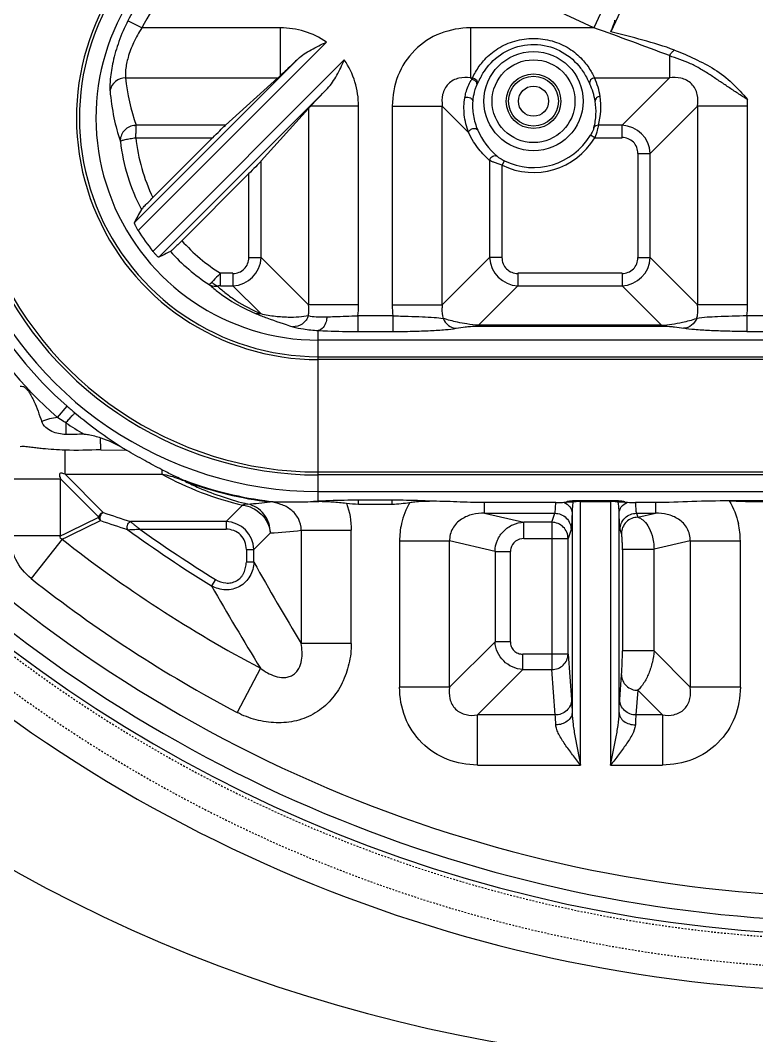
# Model space of a CAD drawing. Header units: millimetres. Extents: x 2432 to 4206, y 1282 to 1824.
# Drawn here: x 3790 to 3834.7, y 1458 to 1519.6 of the extents above; entities that cross this region are included whole.
import ezdxf

# ---------------------------------------------------------------- set-up
doc = ezdxf.new("R2010")
doc.units = ezdxf.units.MM
doc.linetypes.add('HIDDEN', pattern=[0.2, 0.1, -0.1])
doc.layers.add('21', color=7, linetype='Continuous')

msp = doc.modelspace()

# ---------------------------------------------------------------- linework, layer by layer
at = {"layer": '21', "color": 7, "linetype": 'Continuous'}
for p, q in [((3824.781, 1519.167), (3820.4, 1521.21)), ((3826.877, 1521.21), (3825.81, 1518.921)), ((3825.183, 1520.029), (3824.781, 1519.167)), ((3797.346, 1519.167), (3796.498, 1519.599)), ((3805.747, 1519.167), (3797.346, 1519.167)), ((3805.747, 1519.167), (3805.747, 1516.258)), ((3817.292, 1519.167), (3817.292, 1516.126)), ((3824.781, 1519.167), (3817.292, 1519.167)), ((3808.547, 1518.302), (3797.114, 1506.866)), ((3829.365, 1517.477), (3829.365, 1516.126)), ((3806.825, 1517.285), (3796.877, 1507.337)), ((3798.017, 1505.598), (3809.633, 1517.214)), ((3796.354, 1516.126), (3805.604, 1516.126)), ((3802.422, 1513.253), (3805.604, 1516.126)), ((3817.376, 1516.042), (3817.292, 1516.126)), ((3817.292, 1516.126), (3817.414, 1516.126)), ((3824.821, 1516.126), (3829.365, 1516.126)), ((3826.492, 1513.253), (3829.365, 1516.126)), ((3798.369, 1505.239), (3808.618, 1515.489)), ((3807.458, 1514.266), (3804.585, 1511.084)), ((3807.458, 1514.266), (3807.458, 1502.343)), ((3810.498, 1514.416), (3807.595, 1514.416)), ((3810.498, 1502.343), (3810.498, 1514.416)), ((3812.541, 1514.416), (3812.541, 1502.343)), ((3812.541, 1514.416), (3815.582, 1514.416)), ((3815.582, 1502.343), (3815.582, 1514.416)), ((3817.178, 1512.82), (3815.582, 1514.416)), ((3831.075, 1514.416), (3828.202, 1511.543)), ((3831.075, 1514.416), (3831.075, 1502.343)), ((3834.116, 1514.416), (3831.075, 1514.416)), ((3834.116, 1502.343), (3834.116, 1514.416)), ((3802.422, 1513.253), (3796.994, 1513.253)), ((3826.492, 1513.253), (3825.059, 1513.253)), ((3826.492, 1512.493), (3826.492, 1513.253)), ((3796.97, 1512.492), (3801.641, 1512.492)), ((3798.011, 1508.862), (3801.641, 1512.492)), ((3824.833, 1512.493), (3824.574, 1512.647)), ((3824.833, 1512.493), (3826.492, 1512.493)), ((3827.442, 1511.543), (3827.442, 1505.216)), ((3827.442, 1511.543), (3828.202, 1511.543)), ((3828.202, 1505.216), (3828.202, 1511.543)), ((3804.585, 1505.216), (3804.585, 1511.084)), ((3818.455, 1511.117), (3818.455, 1505.216)), ((3819.215, 1510.825), (3819.348, 1511.095)), ((3819.215, 1505.216), (3819.215, 1510.825)), ((3803.824, 1510.304), (3799.767, 1506.246)), ((3803.824, 1510.304), (3803.824, 1505.216)), ((3803.824, 1505.216), (3804.585, 1505.216)), ((3804.585, 1505.216), (3807.458, 1502.343)), ((3815.582, 1502.343), (3818.455, 1505.216)), ((3819.215, 1505.216), (3818.455, 1505.216)), ((3827.442, 1505.216), (3828.202, 1505.216)), ((3828.202, 1505.216), (3831.075, 1502.343)), ((3802.121, 1503.506), (3802.121, 1504.266)), ((3802.874, 1504.266), (3802.121, 1504.266)), ((3802.874, 1504.266), (3802.874, 1503.506)), ((3820.165, 1504.266), (3820.165, 1503.506)), ((3826.492, 1504.266), (3820.165, 1504.266)), ((3826.492, 1504.266), (3826.492, 1503.506)), ((3802.122, 1503.506), (3802.874, 1503.506)), ((3804.563, 1501.818), (3802.874, 1503.506)), ((3820.165, 1503.506), (3817.776, 1501.116)), ((3820.165, 1503.506), (3826.492, 1503.506)), ((3828.881, 1501.116), (3826.492, 1503.506)), ((3810.498, 1502.343), (3807.458, 1502.343)), ((3812.541, 1502.343), (3815.582, 1502.343)), ((3834.116, 1502.343), (3831.075, 1502.343)), ((3810.457, 1501.687), (3810.457, 1500.735)), ((3812.583, 1501.687), (3810.457, 1501.687)), ((3812.583, 1501.687), (3812.583, 1500.735)), ((3834.074, 1501.687), (3834.074, 1500.735)), ((3837.22, 1501.687), (3834.074, 1501.687)), ((3808.053, 1490.43), (3808.052, 1500.794)), ((3810.457, 1500.735), (3812.583, 1500.735)), ((3817.776, 1501.116), (3817.776, 1501.067)), ((3828.881, 1501.116), (3817.776, 1501.116)), ((3817.776, 1501.067), (3828.881, 1501.067)), ((3828.881, 1501.116), (3828.881, 1501.067)), ((3834.074, 1500.735), (3837.206, 1500.735)), ((3852.273, 1500.21), (3808.052, 1500.21)), ((3808.053, 1499.205), (3852.273, 1499.205)), ((3852.273, 1499.026), (3808.053, 1499.026)), ((3792.218, 1495.518), (3792.81, 1496.198)), ((3792.725, 1495.188), (3792.725, 1494.483)), ((3792.681, 1492.066), (3792.681, 1493.531)), ((3794.843, 1493.545), (3796.408, 1493.539)), ((3792.681, 1492.066), (3795.001, 1489.745)), ((3792.681, 1492.066), (3798.559, 1492.066)), ((3798.559, 1492.341), (3798.559, 1492.066)), ((3808.053, 1492.206), (3852.273, 1492.206)), ((3789.368, 1491.792), (3792.407, 1491.792)), ((3794.728, 1489.472), (3792.407, 1491.792)), ((3792.407, 1488.336), (3792.407, 1491.792)), ((3800.002, 1491.624), (3800.015, 1491.661)), ((3852.273, 1492.028), (3808.053, 1492.028)), ((3808.053, 1491.022), (3852.273, 1491.022)), ((3805.128, 1490.425), (3805.123, 1490.386)), ((3808.053, 1490.43), (3807.769, 1490.413)), ((3810.498, 1490.26), (3810.498, 1490.493)), ((3812.543, 1490.493), (3810.498, 1490.493)), ((3810.498, 1490.26), (3812.542, 1490.26)), ((3812.542, 1490.26), (3812.543, 1490.493)), ((3818.138, 1489.701), (3818.138, 1490.351)), ((3822.471, 1490.351), (3818.138, 1490.351)), ((3823.114, 1490.387), (3823.114, 1490.382)), ((3823.974, 1474.419), (3823.974, 1490.425)), ((3824.12, 1490.421), (3824.12, 1490.464)), ((3825.653, 1490.464), (3824.12, 1490.464)), ((3824.12, 1490.421), (3825.653, 1490.421)), ((3825.653, 1490.464), (3825.653, 1490.421)), ((3825.798, 1490.425), (3825.798, 1474.419)), ((3826.659, 1490.382), (3826.659, 1490.387)), ((3828.519, 1490.351), (3827.302, 1490.351)), ((3828.519, 1490.351), (3828.519, 1489.701)), ((3834.116, 1490.421), (3834.116, 1490.464)), ((3837.206, 1490.464), (3834.116, 1490.464)), ((3834.116, 1490.421), (3837.206, 1490.421)), ((3802.455, 1489.194), (3803.457, 1490.196)), ((3818.138, 1489.701), (3822.412, 1489.701)), ((3818.138, 1489.701), (3820.536, 1489.153)), ((3822.229, 1489.153), (3822.412, 1489.701)), ((3823.46, 1489.722), (3823.46, 1477.601)), ((3826.313, 1477.602), (3826.313, 1489.722)), ((3827.361, 1489.701), (3828.519, 1489.701)), ((3827.361, 1489.701), (3827.443, 1489.455)), ((3827.443, 1489.455), (3828.519, 1489.701)), ((3802.455, 1489.194), (3796.658, 1489.194)), ((3802.455, 1489.194), (3802.455, 1488.736)), ((3820.536, 1488.171), (3820.536, 1489.153)), ((3822.229, 1489.153), (3820.536, 1489.153)), ((3822.229, 1489.153), (3822.229, 1480.214)), ((3797.229, 1488.736), (3802.455, 1488.736)), ((3805.145, 1488.508), (3804.143, 1487.506)), ((3807.015, 1488.668), (3807.015, 1481.795)), ((3807.015, 1488.668), (3810.055, 1488.668)), ((3810.055, 1481.795), (3810.055, 1488.668)), ((3823.397, 1488.72), (3823.214, 1488.171)), ((3826.458, 1488.473), (3826.376, 1488.719)), ((3792.407, 1488.336), (3789.368, 1488.336)), ((3792.511, 1488.121), (3790.629, 1485.734)), ((3812.985, 1488.019), (3812.985, 1479.146)), ((3812.985, 1488.019), (3816.025, 1488.019)), ((3816.025, 1479.146), (3816.025, 1488.019)), ((3818.78, 1487.389), (3816.025, 1488.019)), ((3820.536, 1488.171), (3823.214, 1488.171)), ((3823.214, 1481.145), (3823.214, 1488.171)), ((3830.632, 1488.019), (3828.432, 1487.516)), ((3830.632, 1488.019), (3830.632, 1479.146)), ((3830.632, 1488.019), (3833.672, 1488.019)), ((3833.672, 1479.146), (3833.672, 1488.019)), ((3803.685, 1487.506), (3803.685, 1486.734)), ((3803.685, 1487.506), (3804.143, 1487.506)), ((3804.143, 1486.734), (3804.143, 1487.506)), ((3818.78, 1487.389), (3818.78, 1481.902)), ((3818.78, 1487.389), (3819.712, 1487.389)), ((3819.712, 1481.902), (3819.712, 1487.389)), ((3826.516, 1487.516), (3828.432, 1487.516)), ((3826.516, 1487.483), (3826.516, 1481.346)), ((3828.432, 1481.346), (3828.432, 1487.516)), ((3804.143, 1486.734), (3803.685, 1486.734)), ((3801.812, 1485.686), (3801.573, 1485.295)), ((3810.055, 1481.795), (3807.015, 1481.795)), ((3816.025, 1479.146), (3818.78, 1481.902)), ((3819.712, 1481.902), (3818.78, 1481.902)), ((3820.468, 1480.214), (3820.468, 1481.145)), ((3823.214, 1481.145), (3820.468, 1481.145)), ((3823.214, 1481.145), (3823.424, 1478.39)), ((3828.432, 1481.346), (3826.516, 1481.346)), ((3828.432, 1481.346), (3830.632, 1479.146)), ((3804.54, 1480.302), (3803.123, 1477.613)), ((3820.468, 1480.214), (3817.713, 1477.458)), ((3820.468, 1480.214), (3822.229, 1480.214)), ((3822.439, 1477.458), (3822.229, 1480.214)), ((3826.349, 1478.39), (3826.463, 1479.893)), ((3816.025, 1479.146), (3812.985, 1479.146)), ((3833.672, 1479.146), (3830.632, 1479.146)), ((3827.447, 1478.955), (3827.334, 1477.458)), ((3828.944, 1477.458), (3827.447, 1478.955)), ((3822.439, 1477.458), (3817.713, 1477.458)), ((3817.713, 1474.419), (3817.713, 1477.458)), ((3828.944, 1477.458), (3827.334, 1477.458)), ((3828.944, 1477.458), (3828.944, 1474.419)), ((3817.713, 1474.419), (3823.974, 1474.419)), ((3825.798, 1474.419), (3828.944, 1474.419))]:
    msp.add_line(p, q, dxfattribs=at)
for radius in [3.013, 2.514, 1.658, 1.514, 0.915]:
    msp.add_circle((3821.118, 1514.711), radius, dxfattribs=at)
at = {"layer": '21', "color": 8, "linetype": 'HIDDEN'}
for radius, start, end in [(87.821, 218.45894, 155.70987), (86.091, 223.58291, 268.10715)]:
    msp.add_arc((3841.218, 1549.886), radius, start, end, dxfattribs=at)
at = {"layer": '21', "color": 7, "linetype": 'Continuous'}
for centre, radius, start, end in [((3841.218, 1549.886), 85.811, 91.12889, 269.34896), ((3808.053, 1513.706), 22.684, 65, 270.0003), ((3808.053, 1513.706), 21.679, 65, 270), ((3808.053, 1513.706), 21.5, 65, 270), ((3808.053, 1513.706), 14.68, 65, 270), ((3808.053, 1513.706), 14.501, 65, 270), ((3808.053, 1513.706), 13.496, 65, 269.99964), ((3808.053, 1513.706), 12.971, 141.36711, 152.9769), ((3808.053, 1513.706), 12.019, 141.36697, 152.97658), ((3737.368, 1275.006), 259.338, 69.22258, 70.30195), ((3808.618, 1517.357), 12.327, 185.72973, 199.44521), ((3794.909, 1527.94), 15.936, 312.1549, 312.85476), ((3821.1, 1514.415), 4.064, 155.52413, 156.3866), ((3821.355, 1514.295), 4.345, 155.07864, 155.48383), ((3822.387, 1513.713), 5.108, 150.11227, 154.59843), ((3821.045, 1514.372), 4.164, 8.6189, 24.91313), ((3818.914, 1514.969), 1.875, 145.07831, 147.55886), ((3821.175, 1514.091), 3.851, 154.42724, 155.69069), ((3842.689, 1504.289), 27.491, 155.17439, 155.35483), ((3826.027, 1511.988), 9.137, 154.92785, 155.12436), ((3824.209, 1512.84), 7.129, 154.53689, 154.93109), ((3821.056, 1514.088), 3.855, 9.29708, 25.58566), ((3808.725, 1516.465), 13.362, 184.80288, 191.9137), ((3821.014, 1514.366), 4.195, 344.61024, 8.63292), ((3817.989, 1504.748), 14.195, 137.07196, 137.89165), ((3828.935, 1514.418), 5.181, 359.978, 4.46714), ((3808.677, 1516.454), 13.314, 191.91189, 198.30661), ((3826.41, 1511.461), 1.794, 2.59508, 87.40563), ((3808.053, 1513.706), 11.149, 186.25031, 205.75147), ((3821.793, 1514.732), 4.433, 203.59284, 229.37101), ((3821.118, 1514.711), 4.327, 243.91958, 329.16153), ((3821.118, 1514.711), 4.026, 243.91961, 329.16162), ((3808.053, 1513.706), 12.101, 186.80491, 207.43238), ((3935.829, 1431.66), 158.223, 151.09807, 151.42606), ((3808.053, 1513.706), 12.901, 212.01951, 218.93599), ((3808.053, 1513.706), 11.149, 221.99777, 237.85578), ((3808.053, 1513.706), 12.101, 222.12491, 236.82766), ((3802.793, 1505.298), 1.794, 272.59466, 357.40563), ((3820.247, 1505.298), 1.794, 182.59452, 267.40564), ((3826.41, 1505.298), 1.794, 272.59448, 357.40562), ((3808.053, 1513.706), 23.213, 208.60301, 228.9566), ((3808.053, 1513.706), 24.115, 208.60274, 228.95706), ((3805.348, 1502.342), 5.151, 352.69659, 0.01664), ((3817.688, 1502.341), 5.146, 179.97648, 187.30265), ((3828.966, 1502.342), 5.15, 352.69565, 0.01694), ((3812.233, 1518.497), 29.571, 228.94335, 230.1847), ((3811.962, 1518.223), 29.188, 230.24811, 237.20589), ((3808.87, 1520.035), 29.631, 236.98454, 239.51582), ((3808.18, 1514.042), 23.642, 239.42425, 240.13861), ((3841.218, 1549.886), 83.498, 223.72746, 267.50629), ((3808.113, 1509.749), 20.099, 241.61671, 256.6058), ((3808.053, 1513.706), 23.504, 249.96828, 262.84063), ((3808.053, 1513.706), 23.464, 249.96828, 262.84063), ((3841.218, 1549.886), 84.98, 224.42962, 267.50629), ((3802.131, 1514.983), 24.778, 273.80813, 276.93602), ((3817.751, 1488.003), 4.769, 150.36422, 167.04918), ((3822.354, 1498.573), 8.227, 274.17774, 275.29789), ((3823.162, 1489.854), 0.53, 89.24591, 95.26058), ((3823.114, 1489.882), 0.505, 83.76625, 89.89028), ((3826.659, 1489.883), 0.504, 90.11984, 96.25236), ((3826.611, 1489.854), 0.53, 84.73945, 90.75405), ((3827.448, 1498.938), 8.592, 264.72597, 265.79844), ((3827.297, 1496.997), 6.646, 265.87341, 270.03904), ((3834.088, 1446.881), 43.583, 89.96324, 91.40565), ((3846.474, 1641.765), 160.498, 251.29422, 251.91727), ((3639.975, 1802.704), 349.375, 295.86808, 296.29182), ((3639.061, 1805.691), 352.7, 295.78991, 296.20995), ((3845.97, 1640.273), 159.44, 251.2938, 251.92082), ((3802.411, 1487.462), 1.732, 1.45432, 88.54568), ((3817.731, 1488.017), 4.746, 167.15969, 179.98343), ((3828.926, 1488.017), 4.746, 0.01657, 12.84031), ((3841.218, 1549.886), 89.221, 223.58291, 268.17358), ((3841.218, 1549.886), 75.787, 233.8317, 238.45888), ((3841.218, 1549.886), 75.329, 234.27056, 238.45888), ((3803.817, 1515.088), 26.613, 272.86123, 276.90157), ((3841.218, 1549.886), 78.659, 231.74164, 242.20641), ((3820.471, 1487.389), 0.759, 167.15973, 179.98339), ((3955.796, 1571.606), 173.787, 209.23336, 211.11692), ((3841.218, 1549.886), 81.699, 231.74165, 242.20641), ((3956.322, 1573.882), 178.312, 209.78887, 211.65539), ((3835.188, 1549.886), 93.711, 232.70186, 307.32513), ((3835.188, 1549.886), 111.711, 233.55477, 248.21987)]:
    msp.add_arc(centre, radius, start, end, dxfattribs=at)
for points, knots in [([(3796.498, 1519.599), (3796.289, 1519.189), (3795.934, 1518.372), (3795.586, 1517.178), (3795.435, 1516.271), (3795.398, 1515.682), (3795.401, 1515.446), (3795.409, 1515.346)], [0, 0, 0, 0, 0.311541, 0.600737, 0.840219, 0.932089, 1, 1, 1, 1]), ([(3825.81, 1518.921), (3825.847, 1519.006), (3825.914, 1519.163), (3825.986, 1519.35), (3826.027, 1519.473), (3826.046, 1519.54), (3826.055, 1519.587), (3826.057, 1519.614), (3826.054, 1519.622)], [0, 0, 0, 0, 0.375379, 0.685212, 0.805439, 0.898838, 0.963754, 1, 1, 1, 1]), ([(3797.346, 1519.167), (3797.156, 1518.879), (3796.834, 1518.297), (3796.502, 1517.438), (3796.366, 1516.78), (3796.338, 1516.361), (3796.344, 1516.195), (3796.353, 1516.126)], [0, 0, 0, 0, 0.318335, 0.611966, 0.847748, 0.935444, 1, 1, 1, 1]), ([(3808.547, 1518.302), (3808.141, 1518.584), (3807.235, 1519.025), (3806.241, 1519.162), (3805.747, 1519.167)], [0, 0, 0, 0, 0.499907, 1, 1, 1, 1]), ([(3817.292, 1519.167), (3816.672, 1519.155), (3815.416, 1518.945), (3813.812, 1517.896), (3812.765, 1516.292), (3812.552, 1515.036), (3812.541, 1514.416)], [0, 0, 0, 0, 0.250129, 0.500013, 0.749892, 1, 1, 1, 1]), ([(3829.677, 1517.814), (3829.048, 1518.048), (3827.762, 1518.436), (3826.461, 1518.763), (3825.81, 1518.921)], [0, 0, 0, 0, 0.499965, 1, 1, 1, 1]), ([(3806.825, 1517.285), (3806.938, 1517.395), (3807.198, 1517.59), (3807.77, 1517.932), (3808.231, 1518.151), (3808.542, 1518.296)], [0, 0, 0, 0, 0.236217, 0.485058, 1, 1, 1, 1]), ([(3817.652, 1516.572), (3817.796, 1516.811), (3818.067, 1517.172), (3818.519, 1517.608), (3819.106, 1518.03), (3819.971, 1518.417), (3821.113, 1518.575), (3822.254, 1518.42), (3823.121, 1518.035), (3823.709, 1517.613), (3824.163, 1517.178), (3824.435, 1516.817), (3824.58, 1516.577)], [0, 0, 0, 0, 0.101141, 0.161731, 0.226366, 0.361779, 0.499765, 0.63776, 0.773217, 0.837909, 0.898582, 1, 1, 1, 1]), ([(3818.415, 1516.907), (3818.743, 1517.285), (3819.584, 1517.937), (3821.16, 1518.286), (3822.723, 1517.9), (3823.548, 1517.234), (3823.866, 1516.853)], [0, 0, 0, 0, 0.243405, 0.500857, 0.758285, 1, 1, 1, 1]), ([(3829.365, 1517.477), (3829.414, 1517.549), (3829.507, 1517.67), (3829.619, 1517.781), (3829.677, 1517.814)], [0, 0, 0, 0, 0.566848, 1, 1, 1, 1]), ([(3834.1, 1514.821), (3833.899, 1514.932), (3833.522, 1515.19), (3832.954, 1515.563), (3832.392, 1515.937), (3831.833, 1516.315), (3831.255, 1516.673), (3830.651, 1517.002), (3830.014, 1517.261), (3829.573, 1517.387), (3829.365, 1517.477)], [0, 0, 0, 0, 0.12624, 0.250996, 0.374189, 0.497383, 0.622226, 0.748538, 0.875088, 1, 1, 1, 1]), ([(3829.677, 1517.814), (3830.099, 1517.657), (3830.92, 1517.282), (3832.137, 1516.684), (3833.204, 1515.836), (3833.808, 1515.165), (3834.1, 1514.821)], [0, 0, 0, 0, 0.250074, 0.500073, 0.749935, 1, 1, 1, 1]), ([(3806.825, 1517.285), (3806.722, 1517.186), (3806.366, 1516.841), (3806.007, 1516.498), (3805.747, 1516.258)], [0, 0, 0, 0, 0.287561, 1, 1, 1, 1]), ([(3808.618, 1515.489), (3808.728, 1515.602), (3808.927, 1515.863), (3809.268, 1516.439), (3809.488, 1516.902), (3809.633, 1517.214)], [0, 0, 0, 0, 0.236558, 0.485518, 1, 1, 1, 1]), ([(3810.498, 1514.416), (3810.495, 1514.91), (3810.355, 1515.903), (3809.917, 1516.81), (3809.633, 1517.214)], [0, 0, 0, 0, 0.5001, 1, 1, 1, 1]), ([(3817.958, 1516.259), (3817.987, 1516.309), (3818.123, 1516.536), (3818.28, 1516.751), (3818.415, 1516.907)], [0, 0, 0, 0, 0.221132, 1, 1, 1, 1]), ([(3823.866, 1516.853), (3823.94, 1516.765), (3824.166, 1516.467), (3824.35, 1516.139), (3824.462, 1515.905)], [0, 0, 0, 0, 0.306863, 1, 1, 1, 1]), ([(3796.354, 1516.126), (3796.137, 1516.124), (3795.69, 1515.975), (3795.443, 1515.562), (3795.409, 1515.346)], [0, 0, 0, 0, 0.497637, 1, 1, 1, 1]), ([(3817.292, 1516.126), (3817.061, 1516.16), (3816.694, 1516.158), (3816.238, 1515.995), (3815.934, 1515.774), (3815.713, 1515.47), (3815.55, 1515.014), (3815.548, 1514.647), (3815.582, 1514.416)], [0, 0, 0, 0, 0.243802, 0.370664, 0.499992, 0.629321, 0.7562, 1, 1, 1, 1]), ([(3817.414, 1516.126), (3817.429, 1516.156), (3817.504, 1516.307), (3817.582, 1516.456), (3817.652, 1516.572)], [0, 0, 0, 0, 0.19539, 1, 1, 1, 1]), ([(3817.414, 1516.126), (3817.458, 1516.124), (3817.547, 1516.096), (3817.691, 1515.989), (3817.725, 1515.835), (3817.702, 1515.753)], [0, 0, 0, 0, 0.248663, 0.516155, 1, 1, 1, 1]), ([(3824.821, 1516.126), (3824.778, 1516.124), (3824.689, 1516.097), (3824.545, 1515.991), (3824.51, 1515.836), (3824.533, 1515.753)], [0, 0, 0, 0, 0.245418, 0.511433, 1, 1, 1, 1]), ([(3824.58, 1516.577), (3824.607, 1516.533), (3824.692, 1516.385), (3824.767, 1516.232), (3824.821, 1516.126)], [0, 0, 0, 0, 0.303733, 1, 1, 1, 1]), ([(3831.075, 1514.416), (3831.109, 1514.647), (3831.107, 1515.014), (3830.944, 1515.47), (3830.723, 1515.774), (3830.419, 1515.995), (3829.963, 1516.158), (3829.596, 1516.16), (3829.365, 1516.126)], [0, 0, 0, 0, 0.243809, 0.370672, 0.500004, 0.629333, 0.756208, 1, 1, 1, 1]), ([(3807.595, 1514.416), (3807.666, 1514.492), (3808.004, 1514.853), (3808.346, 1515.209), (3808.618, 1515.489)], [0, 0, 0, 0, 0.210783, 1, 1, 1, 1]), ([(3816.948, 1514.915), (3816.966, 1515.021), (3817.045, 1515.39), (3817.187, 1515.748), (3817.331, 1515.975)], [0, 0, 0, 0, 0.285709, 1, 1, 1, 1]), ([(3817.376, 1516.042), (3817.412, 1516.041), (3817.487, 1516.021), (3817.617, 1515.943), (3817.67, 1515.826), (3817.673, 1515.751)], [0, 0, 0, 0, 0.24164, 0.503782, 1, 1, 1, 1]), ([(3817.666, 1515.676), (3817.657, 1515.656), (3817.62, 1515.57), (3817.588, 1515.482), (3817.565, 1515.413)], [0, 0, 0, 0, 0.231226, 1, 1, 1, 1]), ([(3824.462, 1515.905), (3824.468, 1515.892), (3824.492, 1515.841), (3824.516, 1515.79), (3824.533, 1515.753)], [0, 0, 0, 0, 0.272917, 1, 1, 1, 1]), ([(3817.178, 1512.82), (3817.113, 1512.991), (3817, 1513.34), (3816.876, 1514.041), (3816.888, 1514.576), (3816.948, 1514.915)], [0, 0, 0, 0, 0.258042, 0.515339, 1, 1, 1, 1]), ([(3816.948, 1514.915), (3817.001, 1514.946), (3817.123, 1514.974), (3817.283, 1514.931), (3817.394, 1514.838), (3817.426, 1514.754), (3817.427, 1514.711)], [0, 0, 0, 0, 0.3033, 0.582565, 0.790114, 1, 1, 1, 1]), ([(3817.565, 1515.413), (3817.549, 1515.362), (3817.482, 1515.133), (3817.442, 1514.896), (3817.427, 1514.711)], [0, 0, 0, 0, 0.223924, 1, 1, 1, 1]), ([(3825.162, 1514.996), (3825.086, 1514.995), (3824.931, 1514.936), (3824.862, 1514.784), (3824.861, 1514.711)], [0, 0, 0, 0, 0.509466, 1, 1, 1, 1]), ([(3817.427, 1514.711), (3817.404, 1514.423), (3817.432, 1513.82), (3817.607, 1513.241), (3817.731, 1512.958)], [0, 0, 0, 0, 0.482369, 1, 1, 1, 1]), ([(3824.783, 1513.09), (3824.853, 1513.355), (3824.938, 1513.897), (3824.904, 1514.444), (3824.861, 1514.711)], [0, 0, 0, 0, 0.503335, 1, 1, 1, 1]), ([(3796.849, 1513.238), (3796.732, 1513.216), (3796.504, 1513.134), (3796.23, 1512.907), (3796.057, 1512.607), (3796.029, 1512.381), (3796.037, 1512.272)], [0, 0, 0, 0, 0.260584, 0.516633, 0.76249, 1, 1, 1, 1]), ([(3796.983, 1512.7), (3796.988, 1512.768), (3796.988, 1512.865), (3796.987, 1512.99), (3796.988, 1513.071), (3796.989, 1513.131), (3796.99, 1513.174), (3796.991, 1513.202), (3796.991, 1513.223), (3796.981, 1513.24), (3796.962, 1513.245), (3796.938, 1513.246), (3796.899, 1513.243), (3796.869, 1513.24), (3796.849, 1513.238)], [0, 0, 0, 0, 0.300248, 0.434717, 0.555305, 0.659795, 0.705389, 0.746286, 0.782414, 0.801036, 0.827135, 0.864505, 0.909283, 1, 1, 1, 1]), ([(3796.994, 1512.934), (3796.995, 1512.969), (3796.995, 1513.075), (3796.994, 1513.181), (3796.994, 1513.253)], [0, 0, 0, 0, 0.326394, 1, 1, 1, 1]), ([(3801.642, 1512.493), (3801.786, 1512.637), (3802.042, 1512.89), (3802.299, 1513.142), (3802.415, 1513.247)], [0, 0, 0, 0, 0.56546, 1, 1, 1, 1]), ([(3817.178, 1512.82), (3817.194, 1512.885), (3817.282, 1512.999), (3817.453, 1513.068), (3817.619, 1513.062), (3817.706, 1513.001), (3817.73, 1512.958)], [0, 0, 0, 0, 0.292828, 0.578932, 0.785507, 1, 1, 1, 1]), ([(3824.783, 1513.09), (3824.766, 1513.027), (3824.699, 1512.877), (3824.625, 1512.731), (3824.574, 1512.647)], [0, 0, 0, 0, 0.399181, 1, 1, 1, 1]), ([(3825.059, 1513.253), (3825.002, 1513.255), (3824.887, 1513.227), (3824.806, 1513.139), (3824.783, 1513.09)], [0, 0, 0, 0, 0.508088, 1, 1, 1, 1]), ([(3825.059, 1513.253), (3825.039, 1513.152), (3824.973, 1512.895), (3824.891, 1512.643), (3824.833, 1512.493)], [0, 0, 0, 0, 0.389946, 1, 1, 1, 1]), ([(3796.037, 1512.272), (3796.042, 1512.284), (3796.073, 1512.304), (3796.132, 1512.329), (3796.221, 1512.357), (3796.387, 1512.398), (3796.64, 1512.445), (3796.855, 1512.476), (3796.97, 1512.491)], [0, 0, 0, 0, 0.03874, 0.106098, 0.202902, 0.326554, 0.638506, 1, 1, 1, 1]), ([(3796.985, 1512.713), (3796.986, 1512.732), (3796.991, 1512.806), (3796.993, 1512.88), (3796.994, 1512.934)], [0, 0, 0, 0, 0.261694, 1, 1, 1, 1]), ([(3818.455, 1511.117), (3818.335, 1511.21), (3818.107, 1511.434), (3817.772, 1511.808), (3817.45, 1512.273), (3817.267, 1512.626), (3817.178, 1512.82)], [0, 0, 0, 0, 0.212948, 0.444243, 0.702669, 1, 1, 1, 1]), ([(3827.453, 1511.543), (3827.453, 1511.789), (3827.259, 1512.31), (3826.738, 1512.504), (3826.492, 1512.504)], [0, 0, 0, 0, 0.499994, 1, 1, 1, 1]), ([(3818.455, 1511.117), (3818.46, 1511.177), (3818.506, 1511.287), (3818.629, 1511.385), (3818.771, 1511.419), (3818.864, 1511.394), (3818.906, 1511.368)], [0, 0, 0, 0, 0.299354, 0.550793, 0.755119, 1, 1, 1, 1]), ([(3818.906, 1511.368), (3818.96, 1511.322), (3819.104, 1511.225), (3819.255, 1511.14), (3819.348, 1511.095)], [0, 0, 0, 0, 0.407274, 1, 1, 1, 1]), ([(3804.579, 1511.078), (3804.474, 1510.961), (3804.221, 1510.705), (3803.968, 1510.448), (3803.824, 1510.304)], [0, 0, 0, 0, 0.434542, 1, 1, 1, 1]), ([(3819.215, 1510.825), (3819.134, 1510.851), (3818.978, 1510.9), (3818.764, 1510.979), (3818.592, 1511.05), (3818.492, 1511.093), (3818.455, 1511.117)], [0, 0, 0, 0, 0.313586, 0.601551, 0.837818, 1, 1, 1, 1]), ([(3797.313, 1508.131), (3797.318, 1508.142), (3797.342, 1508.168), (3797.387, 1508.22), (3797.455, 1508.293), (3797.58, 1508.425), (3797.767, 1508.617), (3797.926, 1508.777), (3798.011, 1508.862)], [0, 0, 0, 0, 0.03488, 0.103935, 0.203873, 0.330583, 0.644245, 1, 1, 1, 1]), ([(3796.877, 1507.337), (3796.874, 1507.332), (3796.88, 1507.314), (3796.889, 1507.283), (3796.91, 1507.235), (3796.95, 1507.15), (3797.018, 1507.024), (3797.079, 1506.921), (3797.113, 1506.867)], [0, 0, 0, 0, 0.031461, 0.096656, 0.193669, 0.318896, 0.635182, 1, 1, 1, 1]), ([(3799.767, 1506.246), (3799.685, 1506.165), (3799.532, 1506.012), (3799.348, 1505.834), (3799.224, 1505.717), (3799.157, 1505.655), (3799.11, 1505.615), (3799.087, 1505.594), (3799.078, 1505.59)], [0, 0, 0, 0, 0.365024, 0.680792, 0.805537, 0.902245, 0.9678, 1, 1, 1, 1]), ([(3798.369, 1505.239), (3798.365, 1505.237), (3798.349, 1505.247), (3798.327, 1505.263), (3798.291, 1505.295), (3798.226, 1505.358), (3798.132, 1505.46), (3798.057, 1505.549), (3798.017, 1505.598)], [0, 0, 0, 0, 0.027105, 0.087467, 0.180966, 0.304903, 0.625352, 1, 1, 1, 1]), ([(3802.874, 1504.255), (3803.12, 1504.255), (3803.642, 1504.449), (3803.835, 1504.97), (3803.836, 1505.216)], [0, 0, 0, 0, 0.499993, 1, 1, 1, 1]), ([(3819.204, 1505.216), (3819.204, 1504.97), (3819.398, 1504.449), (3819.919, 1504.255), (3820.165, 1504.255)], [0, 0, 0, 0, 0.499994, 1, 1, 1, 1]), ([(3826.492, 1504.255), (3826.738, 1504.255), (3827.259, 1504.449), (3827.453, 1504.97), (3827.453, 1505.216)], [0, 0, 0, 0, 0.499994, 1, 1, 1, 1]), ([(3802.121, 1504.266), (3802.07, 1504.218), (3801.891, 1504.044), (3801.718, 1503.864), (3801.6, 1503.73)], [0, 0, 0, 0, 0.281572, 1, 1, 1, 1]), ([(3801.6, 1503.73), (3801.566, 1503.691), (3801.521, 1503.64), (3801.464, 1503.591), (3801.441, 1503.578), (3801.432, 1503.577)], [0, 0, 0, 0, 0.672081, 0.878687, 1, 1, 1, 1]), ([(3801.432, 1503.577), (3801.616, 1503.415), (3802.482, 1502.708), (3803.468, 1502.146), (3804.274, 1501.813)], [0, 0, 0, 0, 0.219584, 1, 1, 1, 1]), ([(3801.432, 1503.577), (3801.468, 1503.556), (3801.625, 1503.483), (3801.806, 1503.468), (3801.935, 1503.487)], [0, 0, 0, 0, 0.243379, 1, 1, 1, 1]), ([(3801.935, 1503.487), (3801.904, 1503.497), (3801.776, 1503.551), (3801.667, 1503.646), (3801.6, 1503.73)], [0, 0, 0, 0, 0.230432, 1, 1, 1, 1]), ([(3802.122, 1503.506), (3802.106, 1503.506), (3802.043, 1503.505), (3801.979, 1503.501), (3801.935, 1503.487)], [0, 0, 0, 0, 0.264981, 1, 1, 1, 1]), ([(3801.935, 1503.487), (3802.102, 1503.334), (3802.463, 1503.03), (3803.306, 1502.417), (3804.036, 1502.039), (3804.563, 1501.818)], [0, 0, 0, 0, 0.217562, 0.451993, 1, 1, 1, 1]), ([(3807.449, 1501.698), (3807.459, 1501.75), (3807.49, 1501.963), (3807.481, 1502.182), (3807.458, 1502.343)], [0, 0, 0, 0, 0.242591, 1, 1, 1, 1]), ([(3815.582, 1502.343), (3815.572, 1502.273), (3815.545, 1502.002), (3815.572, 1501.723), (3815.632, 1501.531)], [0, 0, 0, 0, 0.260913, 1, 1, 1, 1]), ([(3831.025, 1501.531), (3831.046, 1501.597), (3831.108, 1501.864), (3831.104, 1502.143), (3831.075, 1502.343)], [0, 0, 0, 0, 0.255817, 1, 1, 1, 1]), ([(3804.563, 1501.818), (3804.539, 1501.812), (3804.444, 1501.793), (3804.344, 1501.796), (3804.274, 1501.813)], [0, 0, 0, 0, 0.256695, 1, 1, 1, 1]), ([(3804.274, 1501.813), (3804.494, 1501.723), (3805.227, 1501.436), (3805.975, 1501.186), (3806.502, 1501.027)], [0, 0, 0, 0, 0.301204, 1, 1, 1, 1]), ([(3804.563, 1501.818), (3804.852, 1501.74), (3805.283, 1501.673), (3805.839, 1501.63), (3806.317, 1501.605), (3806.852, 1501.615), (3807.261, 1501.666), (3807.449, 1501.698)], [0, 0, 0, 0, 0.309016, 0.448311, 0.575257, 0.803054, 1, 1, 1, 1]), ([(3807.45, 1501.698), (3807.417, 1501.599), (3807.317, 1501.407), (3807.029, 1501.106), (3806.701, 1501.009), (3806.502, 1501.027)], [0, 0, 0, 0, 0.25343, 0.515305, 1, 1, 1, 1]), ([(3807.449, 1501.698), (3807.6, 1501.655), (3807.863, 1501.624), (3808.243, 1501.617), (3808.466, 1501.619), (3808.584, 1501.625)], [0, 0, 0, 0, 0.413441, 0.688714, 1, 1, 1, 1]), ([(3808.584, 1501.625), (3808.573, 1501.524), (3808.511, 1501.205), (3808.287, 1500.821), (3808.053, 1500.794)], [0, 0, 0, 0, 0.302435, 1, 1, 1, 1]), ([(3808.584, 1501.625), (3808.728, 1501.63), (3809.352, 1501.653), (3809.976, 1501.672), (3810.457, 1501.687)], [0, 0, 0, 0, 0.230198, 1, 1, 1, 1]), ([(3812.583, 1501.687), (3812.893, 1501.679), (3813.488, 1501.655), (3814.325, 1501.631), (3815.032, 1501.596), (3815.453, 1501.56), (3815.632, 1501.531)], [0, 0, 0, 0, 0.304646, 0.585283, 0.821718, 1, 1, 1, 1]), ([(3815.632, 1501.531), (3815.697, 1501.365), (3815.911, 1501.065), (3816.26, 1500.934), (3816.429, 1500.928)], [0, 0, 0, 0, 0.513561, 1, 1, 1, 1]), ([(3817.776, 1501.116), (3817.541, 1501.124), (3817.113, 1501.181), (3816.396, 1501.308), (3815.915, 1501.434), (3815.632, 1501.531)], [0, 0, 0, 0, 0.321591, 0.589768, 1, 1, 1, 1]), ([(3828.881, 1501.116), (3829.31, 1501.139), (3830.035, 1501.25), (3830.741, 1501.436), (3831.025, 1501.531)], [0, 0, 0, 0, 0.589323, 1, 1, 1, 1]), ([(3831.025, 1501.531), (3830.962, 1501.368), (3830.751, 1501.069), (3830.402, 1500.934), (3830.229, 1500.928)], [0, 0, 0, 0, 0.501184, 1, 1, 1, 1]), ([(3834.074, 1501.687), (3833.479, 1501.665), (3832.462, 1501.639), (3831.443, 1501.591), (3831.025, 1501.531)], [0, 0, 0, 0, 0.585386, 1, 1, 1, 1]), ([(3806.502, 1501.027), (3806.713, 1500.964), (3807.228, 1500.861), (3807.749, 1500.809), (3808.052, 1500.794)], [0, 0, 0, 0, 0.419908, 1, 1, 1, 1]), ([(3808.052, 1500.794), (3808.236, 1500.784), (3809.037, 1500.748), (3809.839, 1500.736), (3810.457, 1500.735)], [0, 0, 0, 0, 0.229699, 1, 1, 1, 1]), ([(3812.583, 1500.735), (3812.979, 1500.735), (3813.74, 1500.744), (3814.804, 1500.78), (3815.691, 1500.837), (3816.212, 1500.891), (3816.429, 1500.928)], [0, 0, 0, 0, 0.308369, 0.592227, 0.829176, 1, 1, 1, 1]), ([(3816.429, 1500.928), (3816.61, 1500.957), (3816.897, 1500.999), (3817.345, 1501.056), (3817.614, 1501.068), (3817.776, 1501.067)], [0, 0, 0, 0, 0.406021, 0.642073, 1, 1, 1, 1]), ([(3828.881, 1501.067), (3829.043, 1501.068), (3829.312, 1501.056), (3829.76, 1500.998), (3830.047, 1500.958), (3830.229, 1500.928)], [0, 0, 0, 0, 0.358136, 0.592867, 1, 1, 1, 1]), ([(3834.074, 1500.735), (3833.678, 1500.735), (3832.917, 1500.744), (3831.853, 1500.78), (3830.967, 1500.837), (3830.445, 1500.891), (3830.229, 1500.928)], [0, 0, 0, 0, 0.308386, 0.592194, 0.829039, 1, 1, 1, 1]), ([(3789.964, 1497.422), (3790.018, 1497.433), (3790.133, 1497.415), (3790.272, 1497.324), (3790.384, 1497.203), (3790.514, 1497.028), (3790.651, 1496.791), (3790.841, 1496.399), (3791.046, 1495.893), (3791.191, 1495.482), (3791.262, 1495.276)], [0, 0, 0, 0, 0.062645, 0.125464, 0.188087, 0.250552, 0.37545, 0.500361, 0.750169, 1, 1, 1, 1]), ([(3792.725, 1495.188), (3792.788, 1495.263), (3792.91, 1495.404), (3793.059, 1495.569), (3793.165, 1495.676), (3793.223, 1495.731), (3793.265, 1495.764), (3793.289, 1495.782), (3793.298, 1495.783)], [0, 0, 0, 0, 0.35493, 0.676812, 0.802886, 0.899849, 0.965941, 1, 1, 1, 1]), ([(3792.724, 1494.484), (3792.578, 1494.492), (3792.284, 1494.515), (3791.865, 1494.657), (3791.488, 1494.889), (3791.31, 1495.138), (3791.262, 1495.276)], [0, 0, 0, 0, 0.251378, 0.5004, 0.749504, 1, 1, 1, 1]), ([(3792.725, 1495.188), (3792.682, 1495.216), (3792.512, 1495.324), (3792.343, 1495.434), (3792.218, 1495.518)], [0, 0, 0, 0, 0.253351, 1, 1, 1, 1]), ([(3793.84, 1494.498), (3793.926, 1494.499), (3794.141, 1494.483), (3794.477, 1494.401), (3794.723, 1494.322), (3794.845, 1494.281)], [0, 0, 0, 0, 0.250066, 0.625013, 1, 1, 1, 1]), ([(3794.843, 1493.545), (3794.845, 1493.606), (3794.851, 1493.76), (3794.837, 1494.005), (3794.841, 1494.189), (3794.845, 1494.281)], [0, 0, 0, 0, 0.250036, 0.625027, 1, 1, 1, 1]), ([(3792.681, 1493.531), (3792.452, 1493.544), (3792, 1493.569), (3791.436, 1493.607), (3790.988, 1493.653), (3790.649, 1493.692), (3790.311, 1493.743), (3790.078, 1493.753), (3789.965, 1493.735)], [0, 0, 0, 0, 0.251473, 0.498652, 0.622289, 0.746859, 0.873705, 1, 1, 1, 1]), ([(3798.559, 1492.341), (3798.211, 1492.522), (3797.488, 1492.914), (3796.772, 1493.318), (3796.405, 1493.541)], [0, 0, 0, 0, 0.477879, 1, 1, 1, 1]), ([(3792.681, 1492.066), (3792.635, 1492.089), (3792.562, 1492.121), (3792.455, 1492.146), (3792.346, 1492.127), (3792.327, 1492.018), (3792.352, 1491.911), (3792.384, 1491.838), (3792.407, 1491.792)], [0, 0, 0, 0, 0.228102, 0.350786, 0.499507, 0.649277, 0.771904, 1, 1, 1, 1]), ([(3800.015, 1491.661), (3799.752, 1491.757), (3799.265, 1491.984), (3798.786, 1492.223), (3798.559, 1492.341)], [0, 0, 0, 0, 0.523407, 1, 1, 1, 1]), ([(3800.002, 1491.624), (3799.878, 1491.675), (3799.41, 1491.859), (3798.923, 1492.002), (3798.559, 1492.066)], [0, 0, 0, 0, 0.265074, 1, 1, 1, 1]), ([(3800.002, 1491.624), (3800.268, 1491.493), (3801.484, 1490.931), (3802.763, 1490.501), (3803.777, 1490.259)], [0, 0, 0, 0, 0.221817, 1, 1, 1, 1]), ([(3803.777, 1490.259), (3803.751, 1490.261), (3803.641, 1490.26), (3803.533, 1490.23), (3803.458, 1490.196)], [0, 0, 0, 0, 0.238452, 1, 1, 1, 1]), ([(3805.145, 1488.508), (3805.144, 1488.706), (3805.078, 1489.113), (3804.787, 1489.66), (3804.333, 1490.071), (3803.961, 1490.22), (3803.777, 1490.259)], [0, 0, 0, 0, 0.247583, 0.507941, 0.763561, 1, 1, 1, 1]), ([(3807.015, 1488.668), (3807.021, 1488.911), (3806.898, 1489.402), (3806.413, 1489.946), (3805.794, 1490.271), (3805.346, 1490.366), (3805.123, 1490.386)], [0, 0, 0, 0, 0.260936, 0.514785, 0.759906, 1, 1, 1, 1]), ([(3805.128, 1490.425), (3805.247, 1490.41), (3805.467, 1490.399), (3805.889, 1490.39), (3806.41, 1490.389), (3807.07, 1490.395), (3807.529, 1490.406), (3807.769, 1490.413)], [0, 0, 0, 0, 0.135663, 0.249648, 0.479215, 0.726946, 1, 1, 1, 1]), ([(3807.769, 1490.413), (3807.796, 1490.414), (3807.898, 1490.417), (3808.001, 1490.415), (3808.076, 1490.425)], [0, 0, 0, 0, 0.26651, 1, 1, 1, 1]), ([(3810.498, 1490.493), (3810.281, 1490.493), (3809.465, 1490.488), (3808.65, 1490.464), (3808.053, 1490.43)], [0, 0, 0, 0, 0.266402, 1, 1, 1, 1]), ([(3808.076, 1490.426), (3808.214, 1490.429), (3808.492, 1490.419), (3808.91, 1490.397), (3809.334, 1490.367), (3809.616, 1490.335), (3809.758, 1490.316)], [0, 0, 0, 0, 0.244537, 0.494507, 0.74517, 1, 1, 1, 1]), ([(3814.811, 1490.439), (3814.637, 1490.448), (3813.881, 1490.481), (3813.124, 1490.493), (3812.543, 1490.493)], [0, 0, 0, 0, 0.230845, 1, 1, 1, 1]), ([(3813.606, 1490.361), (3813.707, 1490.376), (3814.107, 1490.425), (3814.511, 1490.445), (3814.812, 1490.439)], [0, 0, 0, 0, 0.2523, 1, 1, 1, 1]), ([(3818.138, 1490.351), (3817.58, 1490.351), (3816.471, 1490.392), (3815.362, 1490.429), (3814.811, 1490.439)], [0, 0, 0, 0, 0.503488, 1, 1, 1, 1]), ([(3822.412, 1489.701), (3822.421, 1489.723), (3822.43, 1489.792), (3822.446, 1489.924), (3822.458, 1490.118), (3822.466, 1490.267), (3822.47, 1490.351)], [0, 0, 0, 0, 0.108982, 0.314876, 0.613489, 1, 1, 1, 1]), ([(3822.471, 1490.351), (3822.516, 1490.351), (3822.677, 1490.353), (3822.838, 1490.36), (3822.954, 1490.369)], [0, 0, 0, 0, 0.27825, 1, 1, 1, 1]), ([(3822.954, 1490.369), (3823.098, 1490.306), (3823.344, 1490.136), (3823.457, 1489.85), (3823.46, 1489.722)], [0, 0, 0, 0, 0.550844, 1, 1, 1, 1]), ([(3824.12, 1490.464), (3823.993, 1490.464), (3823.809, 1490.461), (3823.575, 1490.452), (3823.425, 1490.443), (3823.302, 1490.431), (3823.207, 1490.419), (3823.151, 1490.406), (3823.117, 1490.395), (3823.114, 1490.387)], [0, 0, 0, 0, 0.374819, 0.54474, 0.694241, 0.817945, 0.911694, 0.972338, 1, 1, 1, 1]), ([(3823.513, 1490.391), (3823.465, 1490.372), (3823.346, 1490.357), (3823.233, 1490.383), (3823.169, 1490.384)], [0, 0, 0, 0, 0.445161, 1, 1, 1, 1]), ([(3823.513, 1490.391), (3823.505, 1490.332), (3823.479, 1490.11), (3823.461, 1489.887), (3823.46, 1489.722)], [0, 0, 0, 0, 0.265563, 1, 1, 1, 1]), ([(3823.513, 1490.391), (3823.538, 1490.402), (3823.601, 1490.416), (3823.755, 1490.431), (3823.884, 1490.43), (3823.974, 1490.425)], [0, 0, 0, 0, 0.176979, 0.413764, 1, 1, 1, 1]), ([(3826.659, 1490.387), (3826.656, 1490.395), (3826.622, 1490.406), (3826.566, 1490.419), (3826.47, 1490.431), (3826.348, 1490.443), (3826.198, 1490.452), (3825.964, 1490.461), (3825.78, 1490.464), (3825.653, 1490.464)], [0, 0, 0, 0, 0.027642, 0.0883, 0.18205, 0.305742, 0.455239, 0.625165, 1, 1, 1, 1]), ([(3825.798, 1490.425), (3825.889, 1490.43), (3826.017, 1490.431), (3826.171, 1490.416), (3826.235, 1490.402), (3826.26, 1490.391)], [0, 0, 0, 0, 0.586262, 0.823033, 1, 1, 1, 1]), ([(3826.604, 1490.384), (3826.57, 1490.383), (3826.506, 1490.377), (3826.416, 1490.364), (3826.333, 1490.365), (3826.283, 1490.382), (3826.26, 1490.391)], [0, 0, 0, 0, 0.28893, 0.552947, 0.784385, 1, 1, 1, 1]), ([(3826.313, 1489.722), (3826.312, 1489.775), (3826.305, 1489.998), (3826.282, 1490.221), (3826.26, 1490.391)], [0, 0, 0, 0, 0.233629, 1, 1, 1, 1]), ([(3826.313, 1489.722), (3826.316, 1489.85), (3826.428, 1490.136), (3826.675, 1490.306), (3826.819, 1490.369)], [0, 0, 0, 0, 0.449156, 1, 1, 1, 1]), ([(3827.303, 1490.351), (3827.306, 1490.267), (3827.314, 1490.118), (3827.327, 1489.924), (3827.342, 1489.792), (3827.351, 1489.723), (3827.361, 1489.701)], [0, 0, 0, 0, 0.386511, 0.685124, 0.891018, 1, 1, 1, 1]), ([(3833.019, 1490.451), (3832.258, 1490.451), (3830.758, 1490.42), (3829.258, 1490.351), (3828.519, 1490.351)], [0, 0, 0, 0, 0.50715, 1, 1, 1, 1]), ([(3795.001, 1489.745), (3794.983, 1489.738), (3794.902, 1489.694), (3794.847, 1489.613), (3794.82, 1489.548)], [0, 0, 0, 0, 0.21686, 1, 1, 1, 1]), ([(3803.457, 1490.196), (3803.876, 1490.152), (3804.696, 1489.747), (3805.101, 1488.927), (3805.145, 1488.508)], [0, 0, 0, 0, 0.499995, 1, 1, 1, 1]), ([(3818.138, 1489.701), (3817.897, 1489.71), (3817.404, 1489.664), (3816.704, 1489.376), (3816.145, 1488.815), (3816.013, 1488.28), (3816.025, 1488.019)], [0, 0, 0, 0, 0.239981, 0.485245, 0.73961, 1, 1, 1, 1]), ([(3822.412, 1489.701), (3822.535, 1489.701), (3822.793, 1489.651), (3823.127, 1489.432), (3823.347, 1489.099), (3823.396, 1488.842), (3823.396, 1488.719)], [0, 0, 0, 0, 0.240371, 0.500447, 0.760241, 1, 1, 1, 1]), ([(3823.46, 1489.722), (3823.456, 1489.593), (3823.447, 1489.362), (3823.434, 1489.063), (3823.417, 1488.859), (3823.407, 1488.754), (3823.397, 1488.72)], [0, 0, 0, 0, 0.387335, 0.687967, 0.893278, 1, 1, 1, 1]), ([(3826.376, 1488.719), (3826.365, 1488.752), (3826.356, 1488.857), (3826.339, 1489.06), (3826.325, 1489.361), (3826.317, 1489.592), (3826.313, 1489.722)], [0, 0, 0, 0, 0.104954, 0.309715, 0.610982, 1, 1, 1, 1]), ([(3826.376, 1488.719), (3826.376, 1488.842), (3826.426, 1489.099), (3826.646, 1489.432), (3826.98, 1489.651), (3827.238, 1489.701), (3827.361, 1489.701)], [0, 0, 0, 0, 0.239759, 0.499553, 0.759629, 1, 1, 1, 1]), ([(3830.632, 1488.019), (3830.643, 1488.28), (3830.512, 1488.816), (3829.953, 1489.376), (3829.253, 1489.664), (3828.76, 1489.71), (3828.519, 1489.701)], [0, 0, 0, 0, 0.260473, 0.514818, 0.760032, 1, 1, 1, 1]), ([(3794.791, 1489.406), (3794.791, 1489.392), (3794.794, 1489.339), (3794.812, 1489.286), (3794.835, 1489.255)], [0, 0, 0, 0, 0.269761, 1, 1, 1, 1]), ([(3796.454, 1488.855), (3796.454, 1488.891), (3796.471, 1489.025), (3796.564, 1489.163), (3796.658, 1489.194)], [0, 0, 0, 0, 0.270055, 1, 1, 1, 1]), ([(3797.229, 1488.736), (3797.173, 1488.777), (3797.066, 1488.862), (3796.91, 1488.985), (3796.772, 1489.092), (3796.694, 1489.166), (3796.657, 1489.194)], [0, 0, 0, 0, 0.283961, 0.560697, 0.811428, 1, 1, 1, 1]), ([(3818.78, 1487.389), (3818.783, 1487.62), (3818.883, 1488.079), (3819.277, 1488.653), (3819.848, 1489.049), (3820.306, 1489.15), (3820.536, 1489.153)], [0, 0, 0, 0, 0.253349, 0.50063, 0.747557, 1, 1, 1, 1]), ([(3823.214, 1488.171), (3823.214, 1488.298), (3823.162, 1488.557), (3822.943, 1488.883), (3822.616, 1489.101), (3822.357, 1489.153), (3822.229, 1489.153)], [0, 0, 0, 0, 0.249614, 0.499553, 0.749753, 1, 1, 1, 1]), ([(3827.443, 1489.455), (3827.32, 1489.455), (3827.062, 1489.405), (3826.728, 1489.186), (3826.508, 1488.853), (3826.458, 1488.596), (3826.458, 1488.473)], [0, 0, 0, 0, 0.240371, 0.500447, 0.760241, 1, 1, 1, 1]), ([(3827.443, 1489.455), (3827.554, 1489.43), (3827.799, 1489.289), (3828.111, 1488.908), (3828.358, 1488.294), (3828.429, 1487.797), (3828.432, 1487.516)], [0, 0, 0, 0, 0.148746, 0.353973, 0.633295, 1, 1, 1, 1]), ([(3796.495, 1488.703), (3796.488, 1488.713), (3796.463, 1488.76), (3796.454, 1488.814), (3796.454, 1488.855)], [0, 0, 0, 0, 0.229013, 1, 1, 1, 1]), ([(3796.497, 1488.7), (3796.544, 1488.699), (3796.651, 1488.71), (3796.826, 1488.719), (3797.023, 1488.729), (3797.16, 1488.735), (3797.229, 1488.736)], [0, 0, 0, 0, 0.190554, 0.440356, 0.716264, 1, 1, 1, 1]), ([(3803.685, 1487.506), (3803.688, 1487.667), (3803.625, 1487.992), (3803.357, 1488.407), (3802.941, 1488.678), (3802.616, 1488.734), (3802.455, 1488.736)], [0, 0, 0, 0, 0.249883, 0.499851, 0.749899, 1, 1, 1, 1]), ([(3826.516, 1487.483), (3826.517, 1487.59), (3826.514, 1487.798), (3826.504, 1488.085), (3826.485, 1488.307), (3826.472, 1488.431), (3826.458, 1488.473)], [0, 0, 0, 0, 0.324279, 0.6285, 0.865082, 1, 1, 1, 1]), ([(3790.629, 1485.734), (3790.242, 1486.042), (3789.589, 1486.836), (3789.37, 1487.841), (3789.368, 1488.336)], [0, 0, 0, 0, 0.499995, 1, 1, 1, 1]), ([(3792.511, 1488.121), (3792.492, 1488.125), (3792.462, 1488.136), (3792.422, 1488.16), (3792.38, 1488.223), (3792.386, 1488.294), (3792.407, 1488.336)], [0, 0, 0, 0, 0.214245, 0.344127, 0.497571, 1, 1, 1, 1]), ([(3820.536, 1488.171), (3820.357, 1488.166), (3819.986, 1488.063), (3819.773, 1487.731), (3819.731, 1487.557)], [0, 0, 0, 0, 0.500777, 1, 1, 1, 1]), ([(3804.143, 1486.734), (3804.133, 1486.441), (3803.971, 1485.848), (3803.322, 1485.185), (3802.418, 1484.978), (3801.828, 1485.151), (3801.573, 1485.295)], [0, 0, 0, 0, 0.249778, 0.499993, 0.750186, 1, 1, 1, 1]), ([(3801.812, 1485.686), (3802.005, 1485.577), (3802.326, 1485.447), (3802.777, 1485.47), (3803.092, 1485.594), (3803.32, 1485.761), (3803.461, 1485.935), (3803.565, 1486.133), (3803.647, 1486.401), (3803.681, 1486.623), (3803.685, 1486.734)], [0, 0, 0, 0, 0.248881, 0.373827, 0.499049, 0.624744, 0.687039, 0.749415, 0.875236, 1, 1, 1, 1]), ([(3810.055, 1481.795), (3810.055, 1481.383), (3809.955, 1480.557), (3809.55, 1479.379), (3808.863, 1478.332), (3807.902, 1477.526), (3806.739, 1477.053), (3805.494, 1476.936), (3804.262, 1477.12), (3803.487, 1477.421), (3803.123, 1477.613)], [0, 0, 0, 0, 0.124982, 0.250138, 0.375105, 0.500101, 0.625041, 0.750079, 0.875063, 1, 1, 1, 1]), ([(3804.54, 1480.302), (3804.674, 1480.199), (3804.956, 1480.008), (3805.429, 1479.792), (3805.87, 1479.712), (3806.232, 1479.757), (3806.492, 1479.866), (3806.711, 1480.044), (3806.922, 1480.343), (3807.055, 1480.772), (3807.082, 1481.291), (3807.043, 1481.63), (3807.015, 1481.796)], [0, 0, 0, 0, 0.120162, 0.242312, 0.368103, 0.433267, 0.499826, 0.566523, 0.631848, 0.757812, 0.879907, 1, 1, 1, 1]), ([(3820.468, 1480.214), (3820.25, 1480.226), (3819.819, 1480.334), (3819.28, 1480.713), (3818.901, 1481.253), (3818.793, 1481.684), (3818.78, 1481.902)], [0, 0, 0, 0, 0.252484, 0.5, 0.747516, 1, 1, 1, 1]), ([(3819.712, 1481.902), (3819.715, 1481.803), (3819.749, 1481.604), (3819.913, 1481.346), (3820.17, 1481.182), (3820.369, 1481.148), (3820.468, 1481.145)], [0, 0, 0, 0, 0.250177, 0.499957, 0.749939, 1, 1, 1, 1]), ([(3822.229, 1480.214), (3822.357, 1480.215), (3822.612, 1480.264), (3822.937, 1480.47), (3823.159, 1480.778), (3823.213, 1481.024), (3823.214, 1481.145)], [0, 0, 0, 0, 0.256062, 0.50901, 0.756699, 1, 1, 1, 1]), ([(3826.463, 1479.893), (3826.481, 1480.132), (3826.504, 1480.616), (3826.516, 1481.101), (3826.516, 1481.346)], [0, 0, 0, 0, 0.493338, 1, 1, 1, 1]), ([(3828.432, 1481.346), (3828.419, 1481.116), (3828.346, 1480.65), (3828.135, 1479.987), (3827.841, 1479.406), (3827.587, 1479.079), (3827.447, 1478.955)], [0, 0, 0, 0, 0.261812, 0.534488, 0.78853, 1, 1, 1, 1]), ([(3826.463, 1479.887), (3826.464, 1479.771), (3826.516, 1479.524), (3826.738, 1479.21), (3827.07, 1479.004), (3827.325, 1478.956), (3827.447, 1478.955)], [0, 0, 0, 0, 0.233725, 0.490994, 0.753933, 1, 1, 1, 1]), ([(3817.713, 1474.419), (3817.095, 1474.428), (3815.844, 1474.636), (3814.25, 1475.684), (3813.204, 1477.277), (3812.993, 1478.528), (3812.985, 1479.146)], [0, 0, 0, 0, 0.250118, 0.500025, 0.749908, 1, 1, 1, 1]), ([(3816.025, 1479.146), (3815.992, 1478.918), (3815.993, 1478.557), (3816.152, 1478.105), (3816.372, 1477.807), (3816.671, 1477.586), (3817.123, 1477.426), (3817.484, 1477.426), (3817.713, 1477.458)], [0, 0, 0, 0, 0.243339, 0.370203, 0.499881, 0.629479, 0.756441, 1, 1, 1, 1]), ([(3833.672, 1479.146), (3833.662, 1478.528), (3833.454, 1477.277), (3832.407, 1475.683), (3830.813, 1474.637), (3829.562, 1474.427), (3828.944, 1474.419)], [0, 0, 0, 0, 0.250118, 0.500025, 0.749908, 1, 1, 1, 1]), ([(3828.944, 1477.458), (3829.173, 1477.425), (3829.534, 1477.426), (3829.985, 1477.585), (3830.284, 1477.806), (3830.504, 1478.105), (3830.664, 1478.556), (3830.664, 1478.918), (3830.632, 1479.146)], [0, 0, 0, 0, 0.243339, 0.370203, 0.499881, 0.629479, 0.756441, 1, 1, 1, 1]), ([(3823.424, 1478.39), (3823.423, 1478.274), (3823.371, 1478.027), (3823.148, 1477.713), (3822.816, 1477.507), (3822.561, 1477.459), (3822.439, 1477.458)], [0, 0, 0, 0, 0.233725, 0.490994, 0.753933, 1, 1, 1, 1]), ([(3823.424, 1478.39), (3823.427, 1478.341), (3823.444, 1478.078), (3823.453, 1477.816), (3823.46, 1477.602)], [0, 0, 0, 0, 0.187188, 1, 1, 1, 1]), ([(3826.313, 1477.602), (3826.315, 1477.684), (3826.324, 1477.947), (3826.335, 1478.209), (3826.349, 1478.39)], [0, 0, 0, 0, 0.310683, 1, 1, 1, 1]), ([(3827.334, 1477.458), (3827.211, 1477.459), (3826.956, 1477.507), (3826.624, 1477.713), (3826.402, 1478.027), (3826.35, 1478.274), (3826.349, 1478.39)], [0, 0, 0, 0, 0.246067, 0.509006, 0.766275, 1, 1, 1, 1]), ([(3822.475, 1476.856), (3822.472, 1476.918), (3822.464, 1477.119), (3822.453, 1477.32), (3822.439, 1477.458)], [0, 0, 0, 0, 0.310571, 1, 1, 1, 1]), ([(3823.46, 1477.602), (3823.457, 1477.508), (3823.398, 1477.302), (3823.168, 1477.053), (3822.842, 1476.895), (3822.596, 1476.857), (3822.475, 1476.856)], [0, 0, 0, 0, 0.208863, 0.45626, 0.730966, 1, 1, 1, 1]), ([(3823.46, 1477.602), (3823.462, 1477.364), (3823.512, 1476.857), (3823.692, 1475.796), (3823.86, 1474.976), (3823.974, 1474.419)], [0, 0, 0, 0, 0.221829, 0.47137, 1, 1, 1, 1]), ([(3825.798, 1474.419), (3825.851, 1474.687), (3825.962, 1475.221), (3826.119, 1476.02), (3826.252, 1476.812), (3826.311, 1477.341), (3826.313, 1477.602)], [0, 0, 0, 0, 0.254056, 0.50707, 0.756911, 1, 1, 1, 1]), ([(3826.313, 1477.602), (3826.315, 1477.508), (3826.374, 1477.302), (3826.604, 1477.053), (3826.931, 1476.895), (3827.177, 1476.857), (3827.298, 1476.856)], [0, 0, 0, 0, 0.208863, 0.45626, 0.730965, 1, 1, 1, 1]), ([(3827.334, 1477.458), (3827.33, 1477.421), (3827.313, 1477.22), (3827.304, 1477.019), (3827.298, 1476.856)], [0, 0, 0, 0, 0.187347, 1, 1, 1, 1]), ([(3823.974, 1474.419), (3823.81, 1474.627), (3823.492, 1475.041), (3823.036, 1475.652), (3822.71, 1476.163), (3822.526, 1476.564), (3822.479, 1476.762), (3822.475, 1476.856)], [0, 0, 0, 0, 0.275193, 0.542957, 0.791689, 0.902708, 1, 1, 1, 1]), ([(3827.298, 1476.856), (3827.282, 1476.657), (3827.12, 1476.233), (3826.733, 1475.655), (3826.283, 1475.039), (3825.964, 1474.625), (3825.798, 1474.419)], [0, 0, 0, 0, 0.207657, 0.456975, 0.724785, 1, 1, 1, 1])]:
    msp.add_open_spline(points, degree=3, knots=knots, dxfattribs=at)
for points in [[(3817.673, 1515.751), (3817.674, 1515.726), (3817.672, 1515.701), (3817.666, 1515.676)], [(3796.971, 1512.492), (3796.967, 1512.566), (3796.978, 1512.64), (3796.985, 1512.713)], [(3799.078, 1505.59), (3798.842, 1505.473), (3798.605, 1505.356), (3798.369, 1505.239)], [(3792.218, 1495.518), (3791.892, 1495.478), (3791.568, 1495.397), (3791.262, 1495.276)], [(3793.838, 1494.499), (3793.467, 1494.497), (3793.095, 1494.462), (3792.725, 1494.483)], [(3794.845, 1494.281), (3795.298, 1494.125), (3795.741, 1493.931), (3796.154, 1493.687)], [(3794.843, 1493.545), (3794.122, 1493.542), (3793.401, 1493.496), (3792.681, 1493.531)], [(3809.758, 1490.316), (3810.004, 1490.283), (3810.251, 1490.26), (3810.498, 1490.26)], [(3809.758, 1490.316), (3809.953, 1489.793), (3810.055, 1489.226), (3810.055, 1488.668)], [(3812.542, 1490.26), (3812.898, 1490.26), (3813.253, 1490.311), (3813.606, 1490.361)], [(3823.974, 1490.425), (3824.023, 1490.422), (3824.071, 1490.421), (3824.12, 1490.421)], [(3825.653, 1490.421), (3825.701, 1490.421), (3825.75, 1490.422), (3825.798, 1490.425)], [(3832.999, 1490.451), (3833.253, 1490.026), (3833.443, 1489.555), (3833.553, 1489.072)], [(3832.999, 1490.451), (3833.371, 1490.451), (3833.743, 1490.421), (3834.116, 1490.421)], [(3794.818, 1489.655), (3794.77, 1489.607), (3794.735, 1489.539), (3794.728, 1489.472)], [(3795.001, 1489.745), (3794.934, 1489.738), (3794.866, 1489.704), (3794.818, 1489.655)], [(3794.835, 1489.255), (3794.774, 1489.307), (3794.732, 1489.391), (3794.728, 1489.472)], [(3794.797, 1489.471), (3794.793, 1489.45), (3794.791, 1489.428), (3794.791, 1489.406)], [(3794.82, 1489.548), (3794.81, 1489.523), (3794.802, 1489.497), (3794.797, 1489.471)]]:
    msp.add_open_spline(points, degree=3, dxfattribs=at)
at = {"layer": '21', "color": 8, "linetype": 'HIDDEN'}
msp.add_open_spline([(3796.994, 1513.233), (3796.984, 1513.232), (3796.956, 1513.23), (3796.931, 1513.229), (3796.88, 1513.221), (3796.921, 1513.222), (3796.933, 1513.221)], degree=3, knots=[0, 0, 0, 0, 0.243613, 0.574456, 0.730019, 1, 1, 1, 1], dxfattribs=at)

doc.saveas('drawing.dxf')
